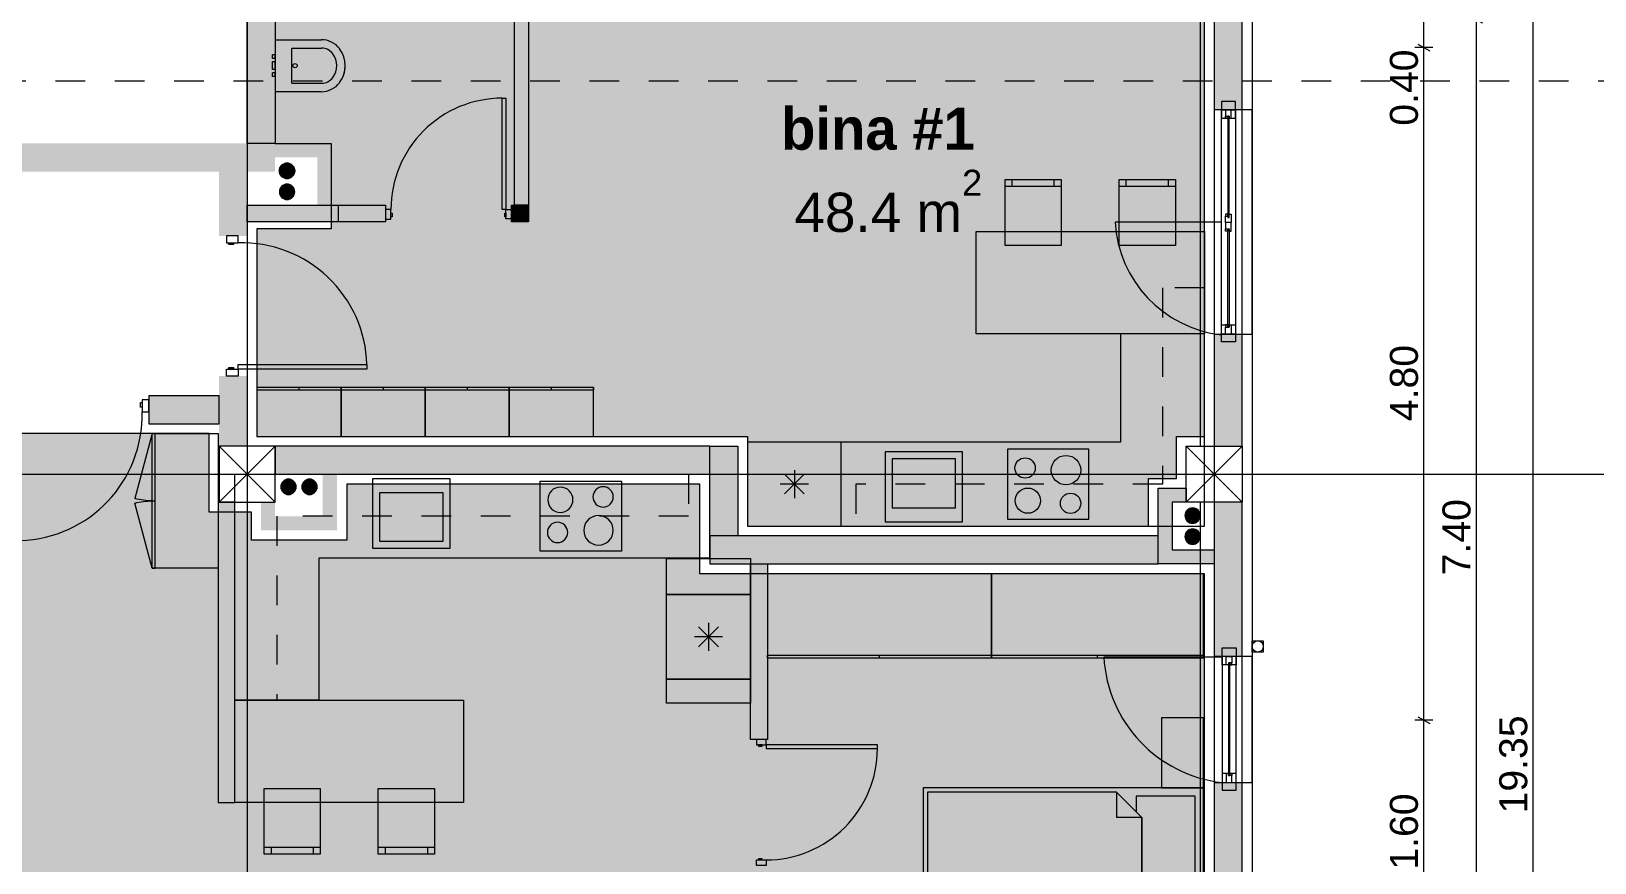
# Model space of a CAD drawing. Header units: millimetres. Extents: x 475159934 to 476245151, y 4620917055 to 4621447368.
# Drawn here: x 475288484 to 475299639, y 4620995918 to 4621001851 of the extents above; entities that cross this region are included whole.
import ezdxf

# ---------------------------------------------------------------- set-up
doc = ezdxf.new("R2010")
doc.units = ezdxf.units.MM
doc.header["$MEASUREMENT"] = 0
doc.linetypes.add('Dashed', pattern=[423.333333, 211.666667, -211.666667])
for name, color, linetype, lineweight in [('2D Drafting - General_Pen_No__1_Pen_No__7', 7, 'Continuous', 0), ('2D Drafting - General_Pen_No__1_Pen_No__7_Pen_No__7', 7, 'Continuous', 0), ('2D Drafting - General_Pen_No__250_Pen_No__2_Pen_No__250', 7, 'Continuous', 0), ('2D Drafting - General_Pen_No__250_Pen_No__2_Pen_No__7', 7, 'Continuous', 0), ('2D Drafting - General_Pen_No__250_Pen_No__7_Pen_No__154', 154, 'Continuous', 0), ('2D Drafting - General_Pen_No__250_Pen_No__7_Pen_No__250', 7, 'Continuous', 0), ('2D Drafting - General_Pen_No__250_Pen_No__7_Pen_No__7', 7, 'Continuous', 0), ('2D Drafting - General_Pen_No__7_Pen_No__7_Pen_No__7', 7, 'Continuous', 0), ('Annotation - Text_Pen_No__7_Pen_No__142', 142, 'Continuous', 0), ('Doors_Pen_No__7_Pen_No__7_Pen_No__7', 7, 'Continuous', 0), ('G-Anno-Nplt_Pen_No__142', 142, 'Continuous', 0), ('G-Anno-Nplt_Pen_No__151', 151, 'Continuous', 0), ('G-Anno-Nplt_Pen_No__4', 7, 'Continuous', 0), ('G-Anno-Nplt_Pen_No__7', 7, 'Continuous', 0), ('gegmebi_Pen_No__7_Pen_No__7', 7, 'Continuous', 0), ('kar-panjara_Pen_No__7_Pen_No__7_Pen_No__7', 7, 'Continuous', 0), ('New_0. გაღებები_Pen_No__210', 6, 'Continuous', 0), ('New_reg_nak_Pen_No__7', 7, 'Continuous', 0), ('New_shenobebi_Pen_No__1', 1, 'Continuous', 0), ('shaxtebi da milebi_Pen_No__1_Pen_No__1_Pen_No__1', 1, 'Continuous', 0), ('zoma_Pen_No__1', 1, 'Continuous', 0), ('zoma_Pen_No__142', 142, 'Continuous', 0), ('zoma_Pen_No__5_Pen_No__5', 5, 'Continuous', 0)]:
    doc.layers.add(name, color=color, linetype=linetype, lineweight=lineweight)
for name, color, linetype in [('New_Interior - Furniture', 7, 'Continuous'), ('New_R03_Nakveti', 7, 'Continuous'), ('zoma', 7, 'Continuous')]:
    doc.layers.add(name, color=color, linetype=linetype)
for name, color, linetype, lineweight, true_color in [('New_Interior - Furniture _Pen_No__252', 7, 'Continuous', 0, 0x666666), ('New_R03_Nakveti_Pen_No__252', 7, 'Continuous', 0, 0x666666), ('shaxtebi da milebi_Pen_No__1_Pen_No__1_Pen_No__252', 7, 'Continuous', 0, 0x666666), ('shaxtebi da milebi_Pen_No__5_Pen_No__5_Pen_No__252', 7, 'Continuous', 0, 0x666666)]:
    doc.layers.add(name, color=color, linetype=linetype, lineweight=lineweight, true_color=true_color)
doc.styles.add('GENERATED_STYLE_1', font='arial.ttf')
doc.styles.add('GENERATED_STYLE_3', font='arial.ttf')
doc.styles.add('GENERATED_STYLE_7', font='')
doc.styles.get('GENERATED_STYLE_7').set_extended_font_data('AcadMtavr', bold=True)
doc.dimstyles.new('GENERATED_STYLE__12', dxfattribs={"dimtxt": 500, "dimasz": 228, "dimexe": 0.18, "dimexo": 3, "dimgap": 0, "dimtad": 1, "dimtih": 1, "dimtoh": 1, "dimlfac": 0.001, "dimzin": 0, "dimdsep": 46, "dimtxsty": 'GENERATED_STYLE_3', "dimblk": 'ARROWHEAD_2', "dimblk1": 'ARROWHEAD_2', "dimblk2": 'ARROWHEAD_2', "dimcen": 0.09, "dimclrd": 1, "dimclre": 1, "dimclrt": 1, "dimadec": 0, "dimazin": 0, "dimtfac": 1, "dimtdec": 4, "dimtmove": 2, "dimatfit": 3, "dimfxl": 1, "dimtolj": 1, "dimtzin": 0, "dimarcsym": 0})
doc.dimstyles.new('GENERATED_STYLE__3', dxfattribs={"dimtxt": 200, "dimasz": 64.421331, "dimexe": 0.18, "dimexo": 3, "dimgap": 0, "dimtad": 1, "dimtih": 1, "dimtoh": 1, "dimlfac": 0.001, "dimzin": 0, "dimdsep": 46, "dimtxsty": 'GENERATED_STYLE_3', "dimblk": 'ARROWHEAD_2', "dimblk1": 'ARROWHEAD_2', "dimblk2": 'ARROWHEAD_2', "dimcen": 0.09, "dimclrd": 142, "dimclre": 142, "dimclrt": 142, "dimadec": 0, "dimazin": 0, "dimtfac": 1, "dimtdec": 4, "dimtmove": 0, "dimatfit": 3, "dimfxl": 1, "dimtolj": 1, "dimtzin": 0, "dimarcsym": 0})
doc.dimstyles.new('GENERATED_STYLE__6', dxfattribs={"dimtxt": 200, "dimasz": 64.421331, "dimexe": 0.18, "dimexo": 3, "dimgap": 0, "dimtad": 1, "dimlfac": 0.001, "dimzin": 0, "dimdsep": 46, "dimtxsty": 'GENERATED_STYLE_3', "dimblk": 'ARROWHEAD_2', "dimblk1": 'ARROWHEAD_2', "dimblk2": 'ARROWHEAD_2', "dimcen": 0.09, "dimclrd": 142, "dimclre": 142, "dimclrt": 142, "dimadec": 0, "dimazin": 0, "dimtfac": 1, "dimtdec": 4, "dimtmove": 0, "dimatfit": 3, "dimfxl": 1, "dimtolj": 1, "dimtzin": 0, "dimarcsym": 0})

# ---------------------------------------------------------------- blocks, each defined once
blk = doc.blocks.new('Kitchen Layout 26_10')
at = {"layer": 'New_Interior - Furniture _Pen_No__252', "color": 251, "linetype": 'Dashed', "lineweight": 0, "true_color": 0x666666}
for p, q in [((4709, 1192), (4409, 1192)), ((4409, 1192), (4409, -208)), ((4709, -508), (4709, 1192)), ((2221, -208), (2221, -508)), ((4409, -208), (2221, -208)), ((2221, -508), (4709, -508))]:
    blk.add_line(p, q, dxfattribs=at)
at = {"layer": 'New_Interior - Furniture _Pen_No__252', "color": 251, "linetype": 'Continuous', "lineweight": 0, "true_color": 0x666666}
for p, q in [((1783, -108), (1783, -308)), ((2932, -28), (2482, -28)), ((2482, -28), (2482, -378)), ((2932, -378), (2932, -28)), ((1883, -208), (1683, -208)), ((1854, -137), (1713, -278)), ((1713, -137), (1854, -278)), ((2482, -378), (2932, -378))]:
    blk.add_line(p, q, dxfattribs=at)
at = {"layer": 'New_Interior - Furniture _Pen_No__252', "color": 251, "linetype": 'Continuous', "lineweight": 0, "true_color": 0x666666, "flags": 128}
for points in [[(1449, -508), (4709, -508), (4709, 865), (4109, 865), (4109, 92), (1449, 92)], [(2118, 92), (1449, 92), (1449, -508), (2118, -508)], [(2982, 22), (2432, 22), (2432, -478), (2982, -478)], [(3884, 42), (3304, 42), (3304, -458), (3884, -458)]]:
    blk.add_lwpolyline(points, close=True, dxfattribs=at)
at = {"layer": 'New_Interior - Furniture _Pen_No__252', "color": 251, "linetype": 'Continuous', "lineweight": 0, "true_color": 0x666666}
for centre, radius in [((3429, -93), 72.5), ((3721, -108), 105), ((3449, -326), 90), ((3754, -345), 72.5)]:
    blk.add_circle(centre, radius, dxfattribs=at)
blk = doc.blocks.new('Kitchen Layout 26_12')
at = {"layer": 'New_Interior - Furniture _Pen_No__252', "color": 251, "linetype": 'Dashed', "lineweight": 0, "true_color": 0x666666}
for p, q in [((4379, 2729), (4079, 2729)), ((4079, 2729), (4079, -208)), ((4379, -508), (4379, 2729)), ((2767, -208), (2767, -508)), ((4079, -208), (2767, -208)), ((2767, -508), (4379, -508))]:
    blk.add_line(p, q, dxfattribs=at)
at = {"layer": 'New_Interior - Furniture _Pen_No__252', "color": 251, "linetype": 'Continuous', "lineweight": 0, "true_color": 0x666666}
for p, q in [((3899, 975), (3899, 525)), ((4249, 975), (3899, 975)), ((4249, 525), (4249, 975)), ((3899, 525), (4249, 525))]:
    blk.add_line(p, q, dxfattribs=at)
at = {"layer": 'New_Interior - Furniture _Pen_No__252', "color": 251, "linetype": 'Continuous', "lineweight": 0, "true_color": 0x666666, "flags": 128}
for points in [[(2767, -508), (4379, -508), (4379, 2879), (3779, 2879), (3779, 92), (2767, 92)], [(3829, 2249), (3829, 1669), (4329, 1669), (4329, 2249)], [(3849, 1025), (3849, 475), (4349, 475), (4349, 1025)]]:
    blk.add_lwpolyline(points, close=True, dxfattribs=at)
at = {"layer": 'New_Interior - Furniture _Pen_No__252', "color": 251, "linetype": 'Continuous', "lineweight": 0, "true_color": 0x666666}
for centre, radius in [((3979, 2086), 105), ((4217, 2119), 72.5), ((4197, 1814), 90), ((3964, 1794), 72.5)]:
    blk.add_circle(centre, radius, dxfattribs=at)
blk = doc.blocks.new('Kitchen Layout 26_13')
at = {"layer": 'New_Interior - Furniture _Pen_No__252', "color": 251, "linetype": 'Continuous', "lineweight": 0, "true_color": 0x666666}
for p, q in [((3929, -107), (3929, -307)), ((4029, -207), (3829, -207)), ((4000, -137), (3858, -278)), ((3858, -137), (4000, -278))]:
    blk.add_line(p, q, dxfattribs=at)
at = {"layer": 'New_Interior - Furniture _Pen_No__252', "color": 251, "linetype": 'Continuous', "lineweight": 0, "true_color": 0x666666, "flags": 128}
for points in [[(3456, 93), (3456, -507), (3627, -507), (3627, 93)], [(4232, 92), (3627, 93), (3627, -507), (4232, -508)], [(4232, 92), (4232, -508), (4489, -508), (4489, 92)]]:
    blk.add_lwpolyline(points, close=True, dxfattribs=at)
blk = doc.blocks.new('Dining Table Rectangle 24')
at = {"layer": 'New_Interior - Furniture _Pen_No__252', "color": 251, "linetype": 'Continuous', "lineweight": 0, "true_color": 0x666666}
for p, q in [((-607.5, 685), (-207.5, 685)), ((-557.5, 685), (-557.5, 735)), ((-257.5, 685), (-257.5, 735)), ((207.5, 685), (607.5, 685)), ((257.5, 685), (257.5, 735)), ((557.5, 685), (557.5, 735))]:
    blk.add_line(p, q, dxfattribs=at)
at = {"layer": 'New_Interior - Furniture _Pen_No__252', "color": 251, "linetype": 'Continuous', "lineweight": 0, "true_color": 0x666666, "flags": 128}
for points in [[(-607.5, 265), (-207.5, 265), (-207.5, 735), (-607.5, 735)], [(207.5, 265), (607.5, 265), (607.5, 735), (207.5, 735)], [(-815, -365), (815, -365), (815, 365), (-815, 365)]]:
    blk.add_lwpolyline(points, close=True, dxfattribs=at)
blk = doc.blocks.new('Bidet 26')
at = {"layer": 'New_Interior - Furniture _Pen_No__252', "color": 251, "linetype": 'Continuous', "lineweight": 0, "true_color": 0x666666}
for p, q in [((185, 0), (-185, 0)), ((-78, 20), (-75, 20)), ((-78, 0), (-78, 20)), ((-75, 20), (-65, 20)), ((-65, 20), (-55, 20)), ((-55, 20), (-52, 20)), ((-52, 0), (-52, 20)), ((-27, 20), (-19, 20)), ((-27, 0), (-27, 20)), ((-19, 20), (0, 20)), ((0, 20), (19, 20)), ((0, 0), (19, 0)), ((19, 20), (27, 20)), ((19, 0), (27, 0)), ((27, 0), (27, 20)), ((51, 20), (55, 20)), ((51, 0), (51, 20)), ((51, 0), (55, 0)), ((55, 20), (65, 20)), ((55, 0), (65, 0)), ((65, 20), (75, 20)), ((65, 0), (75, 0)), ((75, 20), (78, 20)), ((75, 0), (78, 0)), ((78, 0), (78, 20)), ((185, 0), (185, -330)), ((-185, 0), (-185, -330)), ((-78, 0), (-75, 0)), ((-75, 0), (-65, 0)), ((-65, 0), (-55, 0)), ((-55, 0), (-52, 0)), ((-27, 0), (-19, 0)), ((-19, 0), (0, 0)), ((-125, -120), (-125, -330)), ((-125, -120), (125, -120)), ((125, -120), (125, -330))]:
    blk.add_line(p, q, dxfattribs=at)
blk.add_circle((0, -142), 15, dxfattribs=at)
for centre, radius, start, end in [((-23, -330), 163, 180, 233.1301), ((-23, -330), 163, 180, 233.1301), ((-23, -330), 103, 180, 233.1301), ((22, -330), 103, 306.8699, 0), ((22, -330), 163, 306.8699, 0), ((0, -300), 140, 233.1301, 306.8699), ((0, -300), 200, 233.1301, 306.8699), ((0, -300), 200, 233.1301, 270)]:
    blk.add_arc(centre, radius, start, end, dxfattribs=at)
blk = doc.blocks.new('Wardrobe 01 26_17')
at = {"layer": 'New_Interior - Furniture _Pen_No__252', "color": 251, "linetype": 'Continuous', "lineweight": 0, "true_color": 0x666666}
for p, q in [((0, 20), (600, 20)), ((0, 0), (0, 20)), ((300, 0), (300, 20))]:
    blk.add_line(p, q, dxfattribs=at)
at = {"layer": 'New_Interior - Furniture _Pen_No__252', "color": 251, "linetype": 'Continuous', "lineweight": 0, "true_color": 0x666666, "flags": 128}
blk.add_lwpolyline([(0, 0), (600, 0), (600, 350), (0, 350)], close=True, dxfattribs=at)
blk = doc.blocks.new('Bed Layout 23')
at = {"layer": 'New_R03_Nakveti_Pen_No__252', "color": 251, "linetype": 'Continuous', "lineweight": 0, "true_color": 0x666666}
for p, q in [((-900, 0), (-1400, 0)), ((-1400, 0), (-1400, -300)), ((-900, -300), (-900, 0)), ((900, 0), (-900, 0)), ((-900, 0), (-900, -2000)), ((1400, 0), (900, 0)), ((900, 0), (900, -300)), ((900, -2000), (900, 0)), ((1400, -300), (1400, 0)), ((-1400, -300), (-900, -300)), ((900, -300), (1400, -300)), ((-690, -440), (-870, -620)), ((0, -440), (-690, -440)), ((-690, -440), (-690, -620)), ((690, -440), (0, -440)), ((870, -620), (690, -440)), ((690, -440), (690, -620)), ((-870, -620), (-870, -1970)), ((-870, -620), (-690, -620)), ((870, -620), (690, -620)), ((870, -1970), (870, -620)), ((-900, -2000), (900, -2000)), ((-870, -1970), (0, -1970)), ((0, -1970), (870, -1970))]:
    blk.add_line(p, q, dxfattribs=at)
at = {"layer": 'New_R03_Nakveti_Pen_No__252', "color": 251, "linetype": 'Continuous', "lineweight": 0, "true_color": 0x666666, "flags": 128}
for points in [[(-60, -440), (-60, -60), (-840, -60), (-840, -480), (-730, -480), (-690, -440)], [(690, -440), (730, -480), (840, -480), (840, -60), (60, -60), (60, -440)]]:
    blk.add_lwpolyline(points, close=True, dxfattribs=at)
blk = doc.blocks.new('Wardrobe 01 26_26')
at = {"layer": 'New_Interior - Furniture _Pen_No__252', "color": 251, "linetype": 'Continuous', "lineweight": 0, "true_color": 0x666666}
for p, q in [((0, 20), (1600, 20)), ((0, 0), (0, 20)), ((800, 0), (800, 20))]:
    blk.add_line(p, q, dxfattribs=at)
at = {"layer": 'New_Interior - Furniture _Pen_No__252', "color": 251, "linetype": 'Continuous', "lineweight": 0, "true_color": 0x666666, "flags": 128}
blk.add_lwpolyline([(0, 0), (1600, 0), (1600, 600), (0, 600)], close=True, dxfattribs=at)
blk = doc.blocks.new('Wardrobe 01 26_19')
at = {"layer": 'New_Interior - Furniture _Pen_No__252', "color": 251, "linetype": 'Continuous', "lineweight": 0, "true_color": 0x666666}
for p, q in [((0, 20), (1512, 20)), ((0, 0), (0, 20)), ((756, 0), (756, 20))]:
    blk.add_line(p, q, dxfattribs=at)
at = {"layer": 'New_Interior - Furniture _Pen_No__252', "color": 251, "linetype": 'Continuous', "lineweight": 0, "true_color": 0x666666, "flags": 128}
blk.add_lwpolyline([(0, 0), (1512, 0), (1512, 600), (0, 600)], close=True, dxfattribs=at)
blk = doc.blocks.new('Wardrobe 01 26_20')
at = {"layer": 'New_Interior - Furniture _Pen_No__252', "color": 251, "linetype": 'Continuous', "lineweight": 0, "true_color": 0x666666}
for p, q in [((0, 20), (960, 20)), ((0, 0), (0, 20)), ((0, 0), (464, -124)), ((480, 0), (480, 20)), ((960, 0), (496, -124))]:
    blk.add_line(p, q, dxfattribs=at)
at = {"layer": 'New_Interior - Furniture _Pen_No__252', "color": 251, "linetype": 'Continuous', "lineweight": 0, "true_color": 0x666666, "flags": 128}
blk.add_lwpolyline([(0, 0), (960, 0), (960, 470), (0, 470)], close=True, dxfattribs=at)
at = {"layer": 'New_Interior - Furniture _Pen_No__252', "color": 251, "linetype": 'Continuous', "lineweight": 0, "true_color": 0x666666}
for centre, start, end in [((0, 0), 345, 0), ((960, 0), 180, 195)]:
    blk.add_arc(centre, 480, start, end, dxfattribs=at)
blk = doc.blocks.new('*D1515', base_point=(475826096, 4621095193))
at = {"layer": 'zoma_Pen_No__1', "color": 1, "linetype": 'Continuous', "lineweight": 0, "transparency": 16777216}
for p, q in [((475297124, 4621006065), (475297124, 4621006515)), ((475366758, 4621006065), (475366758, 4621006515)), ((475297211, 4621006440), (475297038, 4621006140)), ((475366671, 4621006140), (475366844, 4621006440)), ((475296978, 4621006290), (475297124, 4621006290)), ((475297124, 4621006290), (475366758, 4621006290)), ((475366758, 4621006290), (475366904, 4621006290))]:
    blk.add_line(p, q, dxfattribs=at)
at = {"layer": 'zoma_Pen_No__1', "color": 1, "lineweight": 0, "transparency": 16777216, "insert": (475308301, 4621006390), "char_height": 500, "attachment_point": 7, "style": 'GENERATED_STYLE_3'}
blk.add_mtext('\\A1;{\\pql;\\fArial|b0|i0|c204|p0;\\W1.000000;69.63}', dxfattribs=at)
blk = doc.blocks.new('ARROWHEAD_2')
at = {"color": 0, "linetype": 'Continuous', "lineweight": 0}
for p, q in [((-0.378, -0.655), (0.378, 0.655)), ((0, 0), (-1, 0))]:
    blk.add_line(p, q, dxfattribs=at)
blk = doc.blocks.new('*D1605', base_point=(475826096, 4621095193))
at = {"layer": 'zoma_Pen_No__142', "color": 142, "linetype": 'Continuous', "lineweight": 0, "transparency": 16777216}
for p, q in [((475298859, 4621001936), (475298732, 4621001936)), ((475298753, 4621001960), (475298838, 4621001911)), ((475298795, 4620994536), (475298795, 4621001936)), ((475298859, 4620994536), (475298732, 4620994536)), ((475298753, 4620994560), (475298838, 4620994511))]:
    blk.add_line(p, q, dxfattribs=at)
at = {"layer": 'zoma_Pen_No__142', "color": 142, "lineweight": 0, "transparency": 16777216, "insert": (475298755, 4620997969), "char_height": 200, "attachment_point": 7, "rotation": 90, "style": 'GENERATED_STYLE_3'}
blk.add_mtext('\\A1;{\\pql;\\fArial|b0|i0|c204|p0;\\W1.000000;7.40}', dxfattribs=at)
blk = doc.blocks.new('*D1607', base_point=(475826096, 4621095193))
at = {"layer": 'zoma_Pen_No__142', "color": 142, "linetype": 'Continuous', "lineweight": 0, "transparency": 16777216}
for p, q in [((475299264, 4621006290), (475299137, 4621006290)), ((475299243, 4621006266), (475299158, 4621006315)), ((475299200, 4621006290), (475299200, 4621006332)), ((475299200, 4620986936), (475299200, 4621006290)), ((475299264, 4620986936), (475299137, 4620986936)), ((475299158, 4620986960), (475299243, 4620986911)), ((475299200, 4620986894), (475299200, 4620986936))]:
    blk.add_line(p, q, dxfattribs=at)
at = {"layer": 'zoma_Pen_No__142', "color": 142, "lineweight": 0, "transparency": 16777216, "insert": (475299160, 4620996270), "char_height": 200, "attachment_point": 7, "rotation": 90, "style": 'GENERATED_STYLE_3'}
blk.add_mtext('\\A1;{\\pql;\\fArial|b0|i0|c204|p0;\\W1.000000;19.35}', dxfattribs=at)
blk = doc.blocks.new('*D1614', base_point=(475826096, 4621095193))
at = {"layer": 'zoma_Pen_No__142', "color": 142, "linetype": 'Continuous', "lineweight": 0, "transparency": 16777216}
for p, q in [((475298483, 4620996936), (475298356, 4620996936)), ((475298377, 4620996960), (475298462, 4620996911)), ((475298420, 4620995336), (475298420, 4620996936)), ((475298377, 4620995360), (475298462, 4620995311)), ((475298483, 4620995336), (475298356, 4620995336))]:
    blk.add_line(p, q, dxfattribs=at)
at = {"layer": 'zoma_Pen_No__142', "color": 142, "lineweight": 0, "transparency": 16777216, "insert": (475298380, 4620995869), "char_height": 200, "attachment_point": 7, "rotation": 90, "style": 'GENERATED_STYLE_3'}
blk.add_mtext('\\A1;{\\pql;\\fArial|b0|i0|c204|p0;\\W1.000000;1.60}', dxfattribs=at)
blk = doc.blocks.new('*D1615', base_point=(475826096, 4621095193))
at = {"layer": 'zoma_Pen_No__142', "color": 142, "linetype": 'Continuous', "lineweight": 0, "transparency": 16777216}
for p, q in [((475298483, 4621001736), (475298356, 4621001736)), ((475298377, 4621001760), (475298462, 4621001711)), ((475298420, 4620996936), (475298420, 4621001736)), ((475298483, 4620996936), (475298356, 4620996936)), ((475298377, 4620996960), (475298462, 4620996911))]:
    blk.add_line(p, q, dxfattribs=at)
at = {"layer": 'zoma_Pen_No__142', "color": 142, "lineweight": 0, "transparency": 16777216, "char_height": 200, "attachment_point": 7, "rotation": 90, "style": 'GENERATED_STYLE_3'}
for s, insert in [('\\A1;{\\pql;\\fArial|b0|i0|c204|p0;\\W1.000000;0.40}', (475298380, 4621001177)), ('\\A1;{\\pql;\\fArial|b0|i0|c204|p0;\\W1.000000;4.80}', (475298380, 4620999069))]:
    blk.add_mtext(s, dxfattribs=dict(at, insert=insert))
blk = doc.blocks.new('*D1616', base_point=(475826096, 4621095193))
at = {"layer": 'zoma_Pen_No__142', "color": 142, "linetype": 'Continuous', "lineweight": 0, "transparency": 16777216}
for p, q in [((475298377, 4621002160), (475298462, 4621002111)), ((475298483, 4621002136), (475298356, 4621002136)), ((475298420, 4621001736), (475298420, 4621002136)), ((475298483, 4621001736), (475298356, 4621001736)), ((475298377, 4621001760), (475298462, 4621001711))]:
    blk.add_line(p, q, dxfattribs=at)
blk = doc.blocks.new('*D1640', base_point=(475826096, 4621095193))
at = {"layer": 'zoma_Pen_No__142', "color": 142, "linetype": 'Continuous', "lineweight": 0, "transparency": 16777216}
for p, q in [((475283354, 4620984416), (475283305, 4620984331)), ((475283329, 4620984310), (475283329, 4620984437)), ((475289854, 4620984416), (475289805, 4620984331)), ((475289829, 4620984310), (475289829, 4620984437)), ((475283329, 4620984374), (475289829, 4620984374))]:
    blk.add_line(p, q, dxfattribs=at)
at = {"layer": 'zoma_Pen_No__142', "color": 142, "lineweight": 0, "transparency": 16777216, "char_height": 200, "attachment_point": 7, "style": 'GENERATED_STYLE_3'}
for s, insert in [('\\A1;{\\pql;\\fArial|b0|i0|c204|p0;\\W1.000000;6.50}', (475286312, 4620984414)), ('\\A1;{\\pql;\\fArial|b0|i0|c204|p0;\\W1.000000;0.40}', (475289271, 4620984414))]:
    blk.add_mtext(s, dxfattribs=dict(at, insert=insert))
blk = doc.blocks.new('*D1641', base_point=(475826096, 4621095193))
at = {"layer": 'zoma_Pen_No__142', "color": 142, "linetype": 'Continuous', "lineweight": 0, "transparency": 16777216}
for p, q in [((475289854, 4620984416), (475289805, 4620984331)), ((475289829, 4620984310), (475289829, 4620984437)), ((475290254, 4620984416), (475290205, 4620984331)), ((475290229, 4620984310), (475290229, 4620984437)), ((475289829, 4620984374), (475290229, 4620984374))]:
    blk.add_line(p, q, dxfattribs=at)
blk = doc.blocks.new('*D1642', base_point=(475826096, 4621095193))
at = {"layer": 'zoma_Pen_No__142', "color": 142, "linetype": 'Continuous', "lineweight": 0, "transparency": 16777216}
for p, q in [((475290254, 4620984416), (475290205, 4620984331)), ((475290229, 4620984310), (475290229, 4620984437)), ((475296754, 4620984416), (475296705, 4620984331)), ((475296729, 4620984310), (475296729, 4620984437)), ((475290229, 4620984374), (475296729, 4620984374))]:
    blk.add_line(p, q, dxfattribs=at)
at = {"layer": 'zoma_Pen_No__142', "color": 142, "lineweight": 0, "transparency": 16777216, "char_height": 200, "attachment_point": 7, "style": 'GENERATED_STYLE_3'}
for s, insert in [('\\A1;{\\pql;\\fArial|b0|i0|c204|p0;\\W1.000000;6.50}', (475293212, 4620984414)), ('\\A1;{\\pql;\\fArial|b0|i0|c204|p0;\\W1.000000;0.40}', (475296171, 4620984414))]:
    blk.add_mtext(s, dxfattribs=dict(at, insert=insert))
blk = doc.blocks.new('*D1643', base_point=(475826096, 4621095193))
at = {"layer": 'zoma_Pen_No__142', "color": 142, "linetype": 'Continuous', "lineweight": 0, "transparency": 16777216}
for p, q in [((475296754, 4620984416), (475296705, 4620984331)), ((475296729, 4620984310), (475296729, 4620984437)), ((475297105, 4620984331), (475297154, 4620984416)), ((475297129, 4620984310), (475297129, 4620984437)), ((475296729, 4620984374), (475297129, 4620984374)), ((475297129, 4620984374), (475297171, 4620984374))]:
    blk.add_line(p, q, dxfattribs=at)

msp = doc.modelspace()

# ---------------------------------------------------------------- hatches: boundary and pattern name
at = {"layer": '2D Drafting - General_Pen_No__250_Pen_No__2_Pen_No__7', "linetype": 'Continuous', "lineweight": 0}
for points in [[(475292032.419, 4621000610.239), (475291932.695, 4621000610.239), (475291932.694, 4621002953.404), (475292032.418, 4621002953.404)], [(475293615.794, 4620996956.824), (475293615.794, 4620997056.548), (475293015.794, 4620997056.548), (475293015.794, 4620996956.824)]]:
    msp.add_hatch(color=7, dxfattribs=at).paths.add_polyline_path(points)
at = {"layer": '2D Drafting - General_Pen_No__250_Pen_No__7_Pen_No__154', "linetype": 'Continuous', "lineweight": 0}
msp.add_hatch(color=154, dxfattribs=at).paths.add_polyline_path([(475290024.343, 4621002450.262), (475290224.343, 4621002450.262), (475290224.343, 4621001050.171), (475290024.343, 4621001050.171)])
at = {"layer": '2D Drafting - General_Pen_No__250_Pen_No__7_Pen_No__7', "linetype": 'Continuous', "lineweight": 0}
for points in [[(475296924.343, 4621005890.239), (475296924.343, 4621001290.241), (475297124.343, 4621001290.241), (475297124.343, 4621005890.239)], [(475290224.322, 4621001050.258), (475290624.322, 4621001050.258), (475290624.322, 4621000510.239), (475290024.322, 4621000510.239), (475290024.322, 4621000610.239), (475290524.322, 4621000610.239), (475290524.322, 4621000950.239), (475290224.322, 4621000950.239)], [(475289824.343, 4621000850.164), (475290024.343, 4621000850.164), (475290024.343, 4621000390.239), (475289824.343, 4621000390.239)], [(475290024.343, 4621000610.239), (475290674.343, 4621000610.239), (475290674.343, 4621000490.239), (475290024.343, 4621000490.239)], [(475290024.35, 4621000610.239), (475291010.677, 4621000610.239), (475291010.677, 4621000490.239), (475290024.35, 4621000490.239)], [(475291910.677, 4621000490.239), (475291910.677, 4621000610.239), (475292032.419, 4621000610.239), (475292032.419, 4621000490.239)], [(475296924.088, 4620999690.239), (475296924.088, 4620998890.239), (475297124.088, 4620998890.239), (475297124.088, 4620999690.239)], [(475290024.343, 4620999390.239), (475290024.343, 4620998890.239), (475289824.343, 4620998890.239), (475289824.343, 4620999390.239)], [(475289824.343, 4620999050.164), (475289824.343, 4620999250.164), (475289323.952, 4620999250.164), (475289323.952, 4620999050.164)], [(475290224.35, 4620998890.239), (475290224.35, 4620998690.24), (475293324.35, 4620998690.24), (475293324.35, 4620998890.239)], [(475293524.343, 4620998890.239), (475293524.343, 4620998250.416), (475293324.343, 4620998250.416), (475293324.343, 4620998890.239)], [(475290664.509, 4620998690.239), (475290664.509, 4620998290.239), (475290124.322, 4620998290.239), (475290124.322, 4620998390.239), (475290124.322, 4620998490.239), (475290224.322, 4620998490.239), (475290224.322, 4620998390.239), (475290564.322, 4620998390.239), (475290564.322, 4620998690.239)], [(475296924.322, 4620998050.052), (475296524.322, 4620998050.052), (475296524.322, 4620998590.24), (475296624.322, 4620998590.24), (475296724.322, 4620998590.24), (475296724.322, 4620998490.24), (475296624.322, 4620998490.24), (475296624.322, 4620998150.24), (475296924.322, 4620998150.24)], [(475289937.539, 4620996348.396), (475289937.539, 4620998490.239), (475289817.539, 4620998490.239), (475289817.539, 4620996348.396)], [(475296924.343, 4620998490.239), (475296924.343, 4620997390.24), (475297124.343, 4620997390.24), (475297124.343, 4620998490.239)], [(475296524.357, 4620998250.416), (475293324.35, 4620998250.416), (475293324.35, 4620998050.416), (475296524.357, 4620998050.416)], [(475293615.796, 4620996798.376), (475293615.796, 4620998050.052), (475293735.796, 4620998050.052), (475293735.796, 4620996798.376)], [(475296924.343, 4620996490.24), (475296924.343, 4620991490.239), (475297124.343, 4620991490.239), (475297124.343, 4620996490.24)]]:
    msp.add_hatch(color=7, dxfattribs=at).paths.add_polyline_path(points)
at = {"layer": 'G-Anno-Nplt_Pen_No__151', "linetype": 'Continuous', "lineweight": 0, "true_color": 0x1f2f3f}
for points in [[(475290624.343, 4621000440.239), (475290094.343, 4621000440.239), (475290094.343, 4620998960.239), (475293594.343, 4620998960.239), (475293594.343, 4620998320.416), (475296454.343, 4620998320.416), (475296454.343, 4620998660.24), (475296654.343, 4620998660.24), (475296654.343, 4620998960.239), (475296854.343, 4620998960.239), (475296854.343, 4621005820.239), (475296654.343, 4621005820.239), (475296654.343, 4621006020.239), (475290294.343, 4621006020.239), (475290294.343, 4621005820.239), (475290294.343, 4621002953.405), (475290224.343, 4621002953.405), (475290224.343, 4621001050.258), (475290624.343, 4621001050.258)], [(475293254.343, 4620997980.051), (475293254.343, 4620998620.239), (475290734.538, 4620998620.239), (475290734.538, 4620998220.233), (475290054.35, 4620998220.233), (475290054.35, 4620998420.239), (475289754.35, 4620998420.239), (475289754.35, 4620998980.164), (475288075.875, 4620998980.164), (475288075.875, 4620999050.164), (475286464.536, 4620999050.164), (475286464.536, 4620998650.164), (475286024.348, 4620998650.164), (475286024.348, 4620996338.069), (475286094.348, 4620996338.069), (475286094.348, 4620991360.246), (475289754.35, 4620991360.246), (475289754.35, 4620991560.239), (475290294.35, 4620991560.239), (475290294.35, 4620991360.246), (475293554.343, 4620991360.246), (475293554.343, 4620993560.239), (475296854.35, 4620993560.239), (475296854.35, 4620997980.051)]]:
    msp.add_hatch(color=169, dxfattribs=at).paths.add_polyline_path(points)
at = {"layer": 'G-Anno-Nplt_Pen_No__7', "linetype": 'Continuous', "lineweight": 0}
msp.add_hatch(color=7, dxfattribs=at).paths.add_polyline_path([(475287124.343, 4621000850.164), (475290224.343, 4621000850.164), (475290224.343, 4621001050.164), (475287124.343, 4621001050.164)])
at = {"layer": 'shaxtebi da milebi_Pen_No__1_Pen_No__1_Pen_No__1', "linetype": 'Continuous', "lineweight": 0}
for points in [[(475290309.322, 4621000760.239, -1), (475290309.322, 4621000650.239, -1)], [(475290374.322, 4620998600.239, -1), (475290264.322, 4620998600.239, -1)], [(475296769.322, 4620998340.24, -1), (475296769.322, 4620998450.24, -1)]]:
    msp.add_hatch(color=1, dxfattribs=at).paths.add_polyline_path(points)
at = {"layer": 'shaxtebi da milebi_Pen_No__1_Pen_No__1_Pen_No__252', "linetype": 'Continuous', "lineweight": 0, "true_color": 0x666666}
msp.add_hatch(color=251, dxfattribs=at).paths.add_polyline_path([(475290309.322, 4621000910.239, -1), (475290309.322, 4621000800.239, -1)])
at = {"layer": 'shaxtebi da milebi_Pen_No__5_Pen_No__5_Pen_No__252', "linetype": 'Continuous', "lineweight": 0, "true_color": 0x666666}
for points in [[(475290524.322, 4620998600.239, 1), (475290414.322, 4620998600.239, 1)], [(475296769.322, 4620998190.24, 1), (475296769.322, 4620998300.24, 1)]]:
    msp.add_hatch(color=251, dxfattribs=at).paths.add_polyline_path(points)

# ---------------------------------------------------------------- linework, layer by layer
at = {"layer": '2D Drafting - General_Pen_No__1_Pen_No__7', "color": 7, "linetype": 'Continuous', "lineweight": 0}
for p, q in [((475290224.343, 4620998490.239), (475289824.343, 4620998890.239)), ((475289824.343, 4620998490.239), (475290224.343, 4620998890.239)), ((475297124.343, 4620998490.239), (475296724.343, 4620998890.239)), ((475296724.343, 4620998490.239), (475297124.343, 4620998890.239))]:
    msp.add_line(p, q, dxfattribs=at)
at = {"layer": '2D Drafting - General_Pen_No__1_Pen_No__7', "color": 7, "linetype": 'Continuous', "lineweight": 0, "flags": 128}
for points in [[(475297124.343, 4620998890.239), (475297124.343, 4621005890.239), (475296824.343, 4621005890.239), (475296824.343, 4620998890.239)], [(475289824.343, 4620998490.239), (475290224.343, 4620998490.239), (475290224.343, 4620998890.239), (475289824.343, 4620998890.239)], [(475297124.343, 4620998490.239), (475296724.343, 4620998490.239), (475296724.343, 4620998890.239), (475297124.343, 4620998890.239)], [(475297124.343, 4620991490.239), (475297124.343, 4620998490.239), (475296824.343, 4620998490.239), (475296824.343, 4620991490.239)]]:
    msp.add_lwpolyline(points, close=True, dxfattribs=at)
at = {"layer": '2D Drafting - General_Pen_No__1_Pen_No__7', "color": 7, "linetype": 'Continuous', "lineweight": 0}
msp.add_circle((475297234.268, 4620997461.563), 40, dxfattribs=at)
at = {"layer": '2D Drafting - General_Pen_No__1_Pen_No__7_Pen_No__7', "color": 7, "linetype": 'Continuous', "lineweight": 0}
for centre, start, end in [((475289986.088, 4620999447.962), 1.603806, 91.603806), ((475288381.674, 4620999110.993), 271.603806, 1.603806)]:
    msp.add_arc(centre, 893.239, start, end, dxfattribs=at)
at = {"layer": '2D Drafting - General_Pen_No__250_Pen_No__2_Pen_No__250', "color": 7, "linetype": 'Continuous', "lineweight": 0, "flags": 128}
msp.add_lwpolyline([(475292032.419, 4621000610.239), (475291932.695, 4621000610.239), (475291932.694, 4621002953.404), (475292032.418, 4621002953.404)], close=True, dxfattribs=at)
at = {"layer": '2D Drafting - General_Pen_No__250_Pen_No__7_Pen_No__250', "color": 7, "linetype": 'Continuous', "lineweight": 0, "flags": 128}
for points in [[(475290024.343, 4621002450.262), (475290224.343, 4621002450.262), (475290224.343, 4621001050.171), (475290024.343, 4621001050.171)], [(475290024.343, 4621000610.239), (475290674.343, 4621000610.239), (475290674.343, 4621000490.239), (475290024.343, 4621000490.239)], [(475290024.35, 4621000610.239), (475291010.677, 4621000610.239), (475291010.677, 4621000490.239), (475290024.35, 4621000490.239)], [(475291910.677, 4621000490.239), (475291910.677, 4621000610.239), (475292032.419, 4621000610.239), (475292032.419, 4621000490.239)], [(475293524.343, 4620998890.239), (475293524.343, 4620998250.416), (475293324.343, 4620998250.416), (475293324.343, 4620998890.239)], [(475296924.322, 4620998050.052), (475296524.322, 4620998050.052), (475296524.322, 4620998590.24), (475296624.322, 4620998590.24), (475296724.322, 4620998590.24), (475296724.322, 4620998490.24), (475296624.322, 4620998490.24), (475296624.322, 4620998150.24), (475296924.322, 4620998150.24)], [(475289937.539, 4620996348.396), (475289937.539, 4620998490.239), (475289817.539, 4620998490.239), (475289817.539, 4620996348.396)], [(475293615.796, 4620996798.376), (475293615.796, 4620998050.052), (475293735.796, 4620998050.052), (475293735.796, 4620996798.376)]]:
    msp.add_lwpolyline(points, close=True, dxfattribs=at)
at = {"layer": '2D Drafting - General_Pen_No__250_Pen_No__7_Pen_No__7', "color": 7, "linetype": 'Continuous', "lineweight": 0, "flags": 128}
for points in [[(475289824.343, 4620999050.164), (475289824.343, 4620999250.164), (475289323.952, 4620999250.164), (475289323.952, 4620999050.164)], [(475290224.35, 4620998890.239), (475290224.35, 4620998690.24), (475293324.35, 4620998690.24), (475293324.35, 4620998890.239)], [(475296524.357, 4620998250.416), (475293324.35, 4620998250.416), (475293324.35, 4620998050.416), (475296524.357, 4620998050.416)]]:
    msp.add_lwpolyline(points, close=True, dxfattribs=at)
at = {"layer": '2D Drafting - General_Pen_No__7_Pen_No__7_Pen_No__7', "color": 7, "linetype": 'Continuous', "lineweight": 0}
for centre, start, end in [((475291844.5, 4621000579.114), 89.999994, 180.0016755), ((475293726.339, 4620996732.198), 269.9983161, 0)]:
    msp.add_arc(centre, 794.311, start, end, dxfattribs=at)
at = {"layer": 'Doors_Pen_No__7_Pen_No__7_Pen_No__7', "color": 7, "linetype": 'Continuous', "lineweight": 0, "flags": 128}
for points in [[(475291871.166, 4621000579.114), (475291844.5, 4621000579.114), (475291844.5, 4621001373.425), (475291871.166, 4621001373.425)], [(475291010.677, 4621000511.357), (475291050.189, 4621000511.357), (475291050.189, 4621000579.091), (475291010.677, 4621000579.091)], [(475291059.077, 4621000525.757), (475291050.189, 4621000525.757), (475291050.189, 4621000552.424), (475291059.077, 4621000552.424)], [(475291871.166, 4621000525.78), (475291862.277, 4621000525.78), (475291862.277, 4621000552.447), (475291871.166, 4621000552.447)], [(475291910.677, 4621000511.38), (475291871.166, 4621000511.38), (475291871.166, 4621000579.114), (475291910.677, 4621000579.114)], [(475289876.421, 4621000390.239), (475289876.421, 4621000340.851), (475289961.088, 4621000340.851), (475289961.088, 4621000390.239)], [(475289894.421, 4621000329.739), (475289894.421, 4621000340.851), (475289927.755, 4621000340.851), (475289927.755, 4621000329.739)], [(475289961.088, 4620999439.628), (475289961.088, 4620999472.962), (475290878.977, 4620999472.962), (475290878.977, 4620999439.628)], [(475289876.421, 4620999390.239), (475289876.421, 4620999439.628), (475289961.088, 4620999439.628), (475289961.088, 4620999390.239)], [(475289894.421, 4620999439.628), (475289894.421, 4620999450.739), (475289927.755, 4620999450.739), (475289927.755, 4620999439.628)], [(475289263.452, 4620999202.66), (475289274.563, 4620999202.66), (475289274.563, 4620999169.327), (475289263.452, 4620999169.327)], [(475289323.952, 4620999220.66), (475289274.563, 4620999220.66), (475289274.563, 4620999135.993), (475289323.952, 4620999135.993)], [(475293658.606, 4620996798.376), (475293658.606, 4620996758.865), (475293726.339, 4620996758.865), (475293726.339, 4620996798.376)], [(475293673.006, 4620996758.865), (475293673.006, 4620996749.976), (475293699.672, 4620996749.976), (475293699.672, 4620996758.865)], [(475293726.339, 4620996758.865), (475293726.339, 4620996732.198), (475294520.65, 4620996732.198), (475294520.65, 4620996758.865)], [(475293658.582, 4620995898.376), (475293658.582, 4620995937.887), (475293726.316, 4620995937.887), (475293726.316, 4620995898.376)], [(475293672.982, 4620995946.776), (475293672.982, 4620995937.887), (475293699.649, 4620995937.887), (475293699.649, 4620995946.776)]]:
    msp.add_lwpolyline(points, close=True, dxfattribs=at)
at = {"layer": 'G-Anno-Nplt_Pen_No__4', "color": 7, "linetype": 'Continuous', "lineweight": 0, "flags": 128}
for points in [[(475290624.343, 4621000440.239), (475290094.343, 4621000440.239), (475290094.343, 4620998960.239), (475293594.343, 4620998960.239), (475293594.343, 4620998320.416), (475296454.343, 4620998320.416), (475296454.343, 4620998660.24), (475296654.343, 4620998660.24), (475296654.343, 4620998960.239), (475296854.343, 4620998960.239), (475296854.343, 4621005820.239), (475296654.343, 4621005820.239), (475296654.343, 4621006020.239), (475290294.343, 4621006020.239), (475290294.343, 4621005820.239), (475290294.343, 4621002953.405), (475290224.343, 4621002953.405), (475290224.343, 4621001050.258), (475290624.343, 4621001050.258)], [(475293254.343, 4620997980.051), (475293254.343, 4620998620.239), (475290734.538, 4620998620.239), (475290734.538, 4620998220.233), (475290054.35, 4620998220.233), (475290054.35, 4620998420.239), (475289754.35, 4620998420.239), (475289754.35, 4620998980.164), (475288075.875, 4620998980.164), (475288075.875, 4620999050.164), (475286464.536, 4620999050.164), (475286464.536, 4620998650.164), (475286024.348, 4620998650.164), (475286024.348, 4620996338.069), (475286094.348, 4620996338.069), (475286094.348, 4620991360.246), (475289754.35, 4620991360.246), (475289754.35, 4620991560.239), (475290294.35, 4620991560.239), (475290294.35, 4620991360.246), (475293554.343, 4620991360.246), (475293554.343, 4620993560.239), (475296854.35, 4620993560.239), (475296854.35, 4620997980.051)]]:
    msp.add_lwpolyline(points, close=True, dxfattribs=at)
at = {"layer": 'gegmebi_Pen_No__7_Pen_No__7', "color": 7, "linetype": 'Continuous', "lineweight": 0}
for p, q in [((475297194.268, 4620997421.563), (475297194.268, 4620997501.563)), ((475297194.268, 4620997501.563), (475297274.268, 4620997501.563)), ((475297274.268, 4620997501.563), (475297274.268, 4620997421.563)), ((475297274.268, 4620997421.563), (475297194.268, 4620997421.563))]:
    msp.add_line(p, q, dxfattribs=at)
at = {"layer": 'kar-panjara_Pen_No__7_Pen_No__7_Pen_No__7', "color": 7, "linetype": 'Continuous', "lineweight": 0, "flags": 128}
for points in [[(475297074.768, 4621001230.567), (475297074.768, 4621001350.567), (475296974.768, 4621001350.567), (475296974.768, 4621001230.567)], [(475296974.769, 4620999690.239), (475296974.824, 4621001290.241), (475297074.769, 4621001290.241), (475297074.714, 4620999690.239)], [(475297004.884, 4621001290.241), (475297004.884, 4621001245.241), (475297019.884, 4621001245.241), (475297029.884, 4621001245.241), (475297029.884, 4621001230.567), (475297044.884, 4621001230.567), (475297044.884, 4621001290.241)], [(475297004.884, 4621001230.567), (475297004.884, 4621001245.241), (475297019.884, 4621001245.241), (475297019.884, 4621001230.567)], [(475297019.884, 4621001245.241), (475297019.884, 4621000521.401), (475297029.884, 4621000521.401), (475297029.884, 4621001245.241)], [(475297004.884, 4621000485.669), (475297004.884, 4621000530.669), (475297019.884, 4621000530.669), (475297029.884, 4621000530.669), (475297029.884, 4621000545.669), (475297044.884, 4621000545.669), (475297044.884, 4621000485.669)], [(475297004.884, 4621000545.669), (475297004.884, 4621000530.669), (475297019.884, 4621000530.669), (475297019.884, 4621000545.669)], [(475297004.884, 4621000485.669), (475297004.884, 4621000440.669), (475297019.884, 4621000440.669), (475297029.884, 4621000440.669), (475297029.884, 4621000425.669), (475297044.884, 4621000425.669), (475297044.884, 4621000485.669)], [(475297004.884, 4621000425.669), (475297004.884, 4621000440.669), (475297019.884, 4621000440.669), (475297019.884, 4621000425.669)], [(475297019.884, 4620999740.669), (475297019.884, 4621000440.669), (475297029.884, 4621000440.669), (475297029.884, 4620999740.669)], [(475297074.768, 4620999755.669), (475297074.768, 4620999635.669), (475296974.768, 4620999635.669), (475296974.768, 4620999755.669)], [(475297004.884, 4620999690.239), (475297004.884, 4620999740.669), (475297019.884, 4620999740.669), (475297029.884, 4620999740.669), (475297029.884, 4620999755.669), (475297044.884, 4620999755.669), (475297044.884, 4620999690.239)], [(475297004.884, 4620999755.669), (475297004.884, 4620999740.669), (475297019.884, 4620999740.669), (475297019.884, 4620999755.669)], [(475296980.022, 4620997330.565), (475296979.994, 4620997450.565), (475297079.994, 4620997450.565), (475297079.994, 4620997330.565)], [(475297079.996, 4620996490.24), (475297079.965, 4620997390.24), (475296980.139, 4620997390.24), (475296980.049, 4620996490.24)], [(475297049.878, 4620997390.24), (475297049.878, 4620997345.24), (475297034.878, 4620997345.24), (475297024.878, 4620997345.24), (475297024.878, 4620997330.565), (475297009.878, 4620997330.565), (475297009.878, 4620997390.24)], [(475297034.878, 4620996540.667), (475297034.878, 4620997345.24), (475297024.878, 4620997345.24), (475297024.878, 4620996540.667)], [(475297049.878, 4620997330.565), (475297049.878, 4620997345.24), (475297034.878, 4620997345.24), (475297034.878, 4620997330.565)], [(475296980.049, 4620996555.667), (475296980.049, 4620996435.667), (475297079.994, 4620996435.667), (475297079.994, 4620996555.667)], [(475297049.878, 4620996490.237), (475297049.878, 4620996540.667), (475297034.878, 4620996540.667), (475297024.878, 4620996540.667), (475297024.878, 4620996555.667), (475297009.878, 4620996555.667), (475297009.878, 4620996490.237)], [(475297049.878, 4620996555.667), (475297049.878, 4620996540.667), (475297034.878, 4620996540.667), (475297034.878, 4620996555.667)]]:
    msp.add_lwpolyline(points, close=True, dxfattribs=at)
at = {"layer": 'New_0. გაღებები_Pen_No__210', "color": 6, "linetype": 'Continuous', "lineweight": 0}
for p, q in [((475296975.276, 4621000489.766), (475296216.668, 4621000489.766)), ((475296980.189, 4620997385.207), (475296136.336, 4620997385.207))]:
    msp.add_line(p, q, dxfattribs=at)
for centre, radius in [((475297072.072, 4621000536.38), 856.673), ((475297087.862, 4620997437.059), 952.937)]:
    msp.add_arc(centre, radius, 183.1191243, 263.5037789, dxfattribs=at)
at = {"layer": 'New_reg_nak_Pen_No__7', "color": 7, "linetype": 'Continuous', "lineweight": 0, "flags": 128}
msp.add_lwpolyline([(475297124.343, 4621006290.239), (475297194.342, 4621006290.239), (475297194.12, 4620991090.239), (475297124.343, 4620991090.239)], dxfattribs=at)
for points in [[(475296924.343, 4620999690.239), (475297194.244, 4620999690.239), (475297194.244, 4621001290.241), (475296924.343, 4621001290.241)], [(475296924.343, 4620996490.24), (475297194.343, 4620996490.24), (475297194.343, 4620997390.24), (475296924.343, 4620997390.24)]]:
    msp.add_lwpolyline(points, close=True, dxfattribs=at)
at = {"layer": 'New_shenobebi_Pen_No__1', "color": 1, "linetype": 'Dashed', "lineweight": 0}
msp.add_lwpolyline([(475301569.026, 4621001495.569), (475255555.776, 4621001495.569), (475255555.776, 4620997340.933), (475228397.958, 4620997340.933)], dxfattribs=at)
at = {"layer": 'shaxtebi da milebi_Pen_No__1_Pen_No__1_Pen_No__1', "color": 1, "linetype": 'Continuous', "lineweight": 0, "flags": 128}
for points in [[(475290309.322, 4621000760.239, 1), (475290309.322, 4621000650.239, 1)], [(475290374.322, 4620998600.239, 1), (475290264.322, 4620998600.239, 1)], [(475296769.322, 4620998340.24, 1), (475296769.322, 4620998450.24, 1)]]:
    msp.add_lwpolyline(points, format="xyb", close=True, dxfattribs=at)
at = {"layer": 'shaxtebi da milebi_Pen_No__1_Pen_No__1_Pen_No__252', "color": 251, "linetype": 'Continuous', "lineweight": 0, "true_color": 0x666666, "flags": 128}
for points in [[(475290309.322, 4621000910.239, -1), (475290309.322, 4621000800.239, -1)], [(475290309.322, 4621000910.239, 1), (475290309.322, 4621000800.239, 1)]]:
    msp.add_lwpolyline(points, format="xyb", close=True, dxfattribs=at)
at = {"layer": 'shaxtebi da milebi_Pen_No__5_Pen_No__5_Pen_No__252', "color": 251, "linetype": 'Continuous', "lineweight": 0, "true_color": 0x666666, "flags": 128}
for points in [[(475290524.322, 4620998600.239, 1), (475290414.322, 4620998600.239, 1)], [(475296769.322, 4620998190.24, 1), (475296769.322, 4620998300.24, 1)]]:
    msp.add_lwpolyline(points, format="xyb", close=True, dxfattribs=at)
at = {"layer": 'zoma_Pen_No__5_Pen_No__5', "color": 5, "linetype": 'Continuous', "lineweight": 0}
for p, q in [((475290024.343, 4621010516.418), (475290024.343, 4620982252.152)), ((475296924.343, 4621010516.418), (475296924.343, 4620982252.152)), ((475229343.792, 4620998690.239), (475300771.399, 4620998690.239))]:
    msp.add_line(p, q, dxfattribs=at)

# ---------------------------------------------------------------- block references
at = {"layer": 'New_Interior - Furniture', "color": 1, "linetype": 'Continuous', "lineweight": 0, "zscale": 1000}
for name, p, rotation in [('Bidet 26', (475290224.35, 4621001605.694), 90), ('Wardrobe 01 26_17', (475290694.35, 4620999310.239), 180), ('Wardrobe 01 26_17', (475291294.35, 4620999310.239), 180), ('Wardrobe 01 26_17', (475291894.35, 4620999310.239), 180), ('Wardrobe 01 26_17', (475292494.35, 4620999310.239), 180)]:
    msp.add_blockref(name, p, dxfattribs=dict(at, rotation=rotation))
at = {"layer": 'New_Interior - Furniture', "color": 1, "linetype": 'Continuous', "lineweight": 0, "xscale": -1, "zscale": 1000}
msp.add_blockref('Dining Table Rectangle 24', (475296039.35, 4621000057.845), dxfattribs=at)
at = {"layer": 'New_Interior - Furniture', "color": 1, "linetype": 'Continuous', "lineweight": 0, "zscale": 1000}
for name, p in [('Kitchen Layout 26_10', (475292145.368, 4620998827.563)), ('Wardrobe 01 26_26', (475293735.796, 4620997380.052)), ('Wardrobe 01 26_19', (475295335.796, 4620997380.052))]:
    msp.add_blockref(name, p, dxfattribs=at)
at = {"layer": 'New_Interior - Furniture', "color": 1, "linetype": 'Continuous', "lineweight": 0, "xscale": -1, "zscale": 1000}
for name, p, rotation in [('Wardrobe 01 26_20', (475289347.539, 4620998020.24), 270), ('Kitchen Layout 26_12', (475290445.04, 4620994311.13), 270), ('Kitchen Layout 26_13', (475293523.313, 4620993600.917), 270), ('Dining Table Rectangle 24', (475290752.539, 4620996713.396), 180)]:
    msp.add_blockref(name, p, dxfattribs=dict(at, rotation=rotation))
at = {"layer": 'New_R03_Nakveti', "color": 251, "linetype": 'Continuous', "lineweight": 0, "true_color": 0x666666, "zscale": 1000, "rotation": 269.9970273048938}
msp.add_blockref('Bed Layout 23', (475296847.612, 4620995551.959), dxfattribs=at)

# ---------------------------------------------------------------- texts
at = {"layer": 'Annotation - Text_Pen_No__7_Pen_No__142', "color": 142, "linetype": 'Continuous', "lineweight": 0, "insert": (475294524.872, 4621001305.345), "char_height": 300, "attachment_point": 2, "style": 'GENERATED_STYLE_7'}
msp.add_mtext('\\A1;{\\pqc;\\fAcadMtavr|b1|i0|c0|p0;\\W1.000000;bina #\\fAcadMtavr|b1|i0|c0|p0;\\W1.000000;1}', dxfattribs=at)
at = {"layer": 'G-Anno-Nplt_Pen_No__142', "color": 142, "lineweight": 0, "insert": (475293929.261, 4621000415.192), "char_height": 280, "attachment_point": 7, "style": 'GENERATED_STYLE_1'}
msp.add_mtext('{\\fArial|b0|i0|c204|p0;48.4 m{\\H0.66x;\\S2^  ;}}', dxfattribs=at)

# ---------------------------------------------------------------- dimensions: what is measured, and where the dimension line sits
at = {"layer": 'zoma', "color": 1, "linetype": 'Continuous', "lineweight": 0}
dim = msp.add_linear_dim(base=(475366757.535, 4621006290.239), p1=(475297124.343, 4620991090.239), p2=(475366757.535, 4621006305.078), dimstyle='GENERATED_STYLE__12', dxfattribs=at)
dim.commit()
dim.dimension.update_dxf_attribs({"geometry": '*D1515', "text_midpoint": (475309138.167, 4621006640.239), "dimtype": 160})
at = {"layer": 'zoma', "color": 142, "linetype": 'Continuous', "lineweight": 0}
for base, p1, p2, picture, middle in [((475299200.263, 4621006290.239), (475232908.837, 4620986935.604), (475254624.343, 4621006290.239), '*D1607', (475299060.263, 4620996604.749)), ((475298419.678, 4621002135.604), (475232908.837, 4621001735.604), (475233224.343, 4621002135.604), '*D1616', (475298279.678, 4621001436.183)), ((475298795.379, 4621001935.604), (475298120.287, 4620994535.604), (475298354.282, 4621001935.604), '*D1605', (475298655.379, 4620998227.6)), ((475298419.678, 4621001735.604), (475232908.837, 4620996935.606), (475232908.837, 4621001735.604), '*D1615', (475298279.678, 4620999327.601)), ((475298419.678, 4620996935.606), (475232909.092, 4620995335.604), (475232908.837, 4620996935.606), '*D1614', (475298279.678, 4620996127.601))]:
    dim = msp.add_linear_dim(base=base, p1=p1, p2=p2, angle=90, dimstyle='GENERATED_STYLE__6', dxfattribs=at)
    dim.commit()
    dim.dimension.update_dxf_attribs({"geometry": picture, "text_midpoint": middle, "dimtype": 160, "text_rotation": 90})
for base, p1, p2, picture, middle in [((475289829.31, 4620984373.583), (475283329.31, 4621001623.949), (475289829.31, 4621001623.949), '*D1640', (475286571.306, 4620984513.583)), ((475290229.31, 4620984373.583), (475289829.31, 4621001623.949), (475290229.31, 4621001623.949), '*D1641', (475289529.889, 4620984513.583)), ((475296729.31, 4620984373.583), (475290229.31, 4621001623.949), (475296729.31, 4621001623.949), '*D1642', (475293471.306, 4620984513.583)), ((475297129.31, 4620984373.583), (475296729.31, 4621001623.949), (475297129.31, 4621001623.949), '*D1643', (475296429.889, 4620984513.583))]:
    dim = msp.add_linear_dim(base=base, p1=p1, p2=p2, dimstyle='GENERATED_STYLE__3', dxfattribs=at)
    dim.commit()
    dim.dimension.update_dxf_attribs({"geometry": picture, "text_midpoint": middle, "dimtype": 160})

doc.saveas('drawing.dxf')
